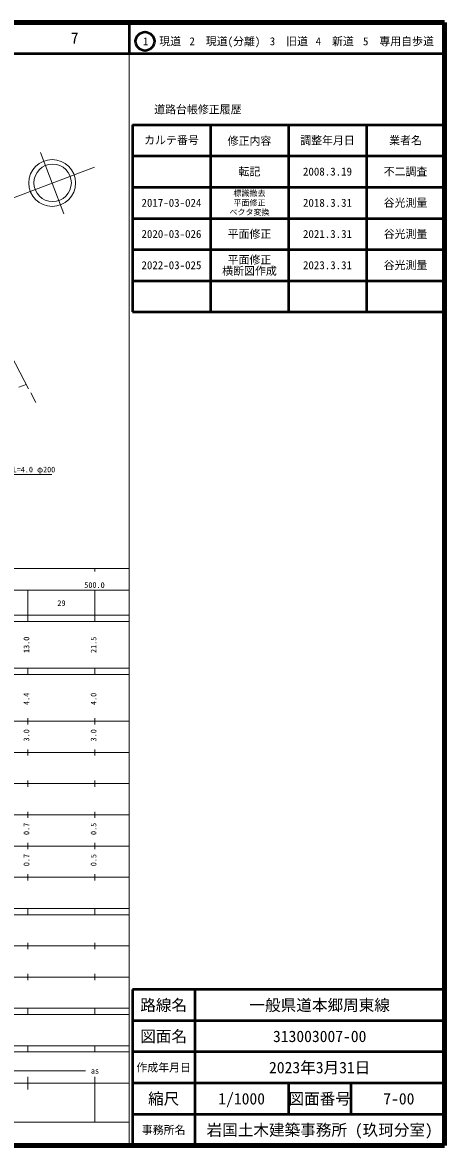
# Model space of a CAD drawing. Units: millimetres, scale not verified. Extents: x 40000 to 680000, y 20000 to 380000.
# Drawn here: x 544764 to 680000, y 20000 to 380000 of the extents above; entities that cross this region are included whole.
import ezdxf
from ezdxf.enums import TextEntityAlignment as Align

# ---------------------------------------------------------------- set-up
doc = ezdxf.new("R2010")
doc.units = ezdxf.units.MM
doc.header["$LTSCALE"] = 1000
doc.linetypes.add('CHAIN', pattern=[18.5, 12, -1.5, 3.5, -1.5])
for name, color, linetype, lineweight in [('M-BGD', 7, 'Continuous', 13), ('M-BMK', 2, 'CHAIN', 13), ('M-BMK-SRVR', 3, 'Continuous', 13), ('M-STR-HTXT', 7, 'Continuous', 13), ('M-TTL', 2, 'Continuous', 140), ('M-TTL-BAND', 7, 'Continuous', 13), ('M-TTL-FRAM', 2, 'Continuous', 50), ('M-TTL-LINE', 7, 'Continuous', 50)]:
    doc.layers.add(name, color=color, linetype=linetype, lineweight=lineweight)
doc.layers.add('M-TTL-TXT', color=7, linetype='Continuous')
doc.styles.add('ＭＳ ゴシック', font='')
doc.styles.get('ＭＳ ゴシック').set_extended_font_data('MS Gothic')

msp = doc.modelspace()

# ---------------------------------------------------------------- linework, layer by layer
at = {"layer": 'M-BGD'}
msp.add_lwpolyline([(543644, 263120), (545997, 263967)], dxfattribs=at)
at = {"layer": 'M-BMK'}
msp.add_line((541168, 273211), (549596, 257077), dxfattribs=at)
at = {"layer": 'M-BMK-SRVR'}
for p, q in [((558008, 318681), (550570, 338319)), ((567849, 333635), (536961, 321938))]:
    msp.add_line(p, q, dxfattribs=at)
for centre, radius in [((554274, 328540), 7500), ((554425, 328587), 6000)]:
    msp.add_circle(centre, radius, dxfattribs=at)
at = {"layer": 'M-STR-HTXT'}
msp.add_line((528172, 235073), (554188, 235073), dxfattribs=at)
at = {"layer": 'M-TTL'}
for p, q in [((680000, 380000), (40000, 380000)), ((680000, 20000), (680000, 380000)), ((40000, 20000), (680000, 20000))]:
    msp.add_line(p, q, dxfattribs=at)
at = {"layer": 'M-TTL-BAND'}
for p, q in [((579000, 20000), (579000, 370000)), ((40000, 205000), (579000, 205000)), ((568000, 205000), (568000, 204000)), ((68000, 198000), (579000, 198000)), ((546500, 188000), (546500, 198000)), ((568000, 188000), (568000, 198000)), ((40000, 190000), (579000, 190000)), ((40000, 188000), (579000, 188000)), ((40000, 173000), (579000, 173000)), ((546500, 171000), (546500, 173000)), ((568000, 171000), (568000, 173000)), ((40000, 171000), (579000, 171000)), ((40000, 156000), (579000, 156000)), ((546500, 155000), (546500, 157000)), ((568000, 155000), (568000, 157000)), ((46000, 146000), (579000, 146000)), ((546500, 145000), (546500, 147000)), ((568000, 145000), (568000, 147000)), ((546500, 135000), (546500, 137000)), ((568000, 135000), (568000, 137000)), ((52000, 136000), (579000, 136000)), ((46000, 126000), (579000, 126000)), ((546500, 125000), (546500, 127000)), ((568000, 125000), (568000, 127000)), ((52000, 116000), (579000, 116000)), ((546500, 115000), (546500, 117000)), ((568000, 115000), (568000, 117000)), ((46000, 106000), (579000, 106000)), ((546500, 105000), (546500, 107000)), ((568000, 105000), (568000, 107000)), ((40000, 96000), (579000, 96000)), ((40000, 94000), (579000, 94000)), ((546500, 94000), (546500, 96000)), ((568000, 94000), (568000, 96000)), ((49000, 84000), (579000, 84000)), ((546500, 83000), (546500, 85000)), ((568000, 83000), (568000, 85000)), ((40000, 74000), (579000, 74000)), ((546500, 73000), (546500, 75000)), ((568000, 73000), (568000, 75000)), ((40000, 64000), (579000, 64000)), ((40000, 62000), (579000, 62000)), ((546500, 62000), (546500, 64000)), ((568000, 62000), (568000, 64000)), ((40000, 52000), (579000, 52000)), ((546500, 50000), (546500, 52000)), ((568000, 50000), (568000, 52000)), ((40000, 50000), (579000, 50000)), ((71000, 44000), (565000, 44000)), ((40000, 40000), (579000, 40000)), ((546500, 38000), (546500, 42000)), ((568000, 27500), (568000, 42000)), ((68000, 27500), (579000, 27500))]:
    msp.add_line(p, q, dxfattribs=at)
at = {"layer": 'M-TTL-FRAM'}
for p, q in [((580000, 347197), (580000, 287197)), ((580000, 347197), (680000, 347197)), ((580000, 287197), (680000, 287197)), ((680000, 70000), (580000, 70000)), ((580000, 70000), (580000, 20000))]:
    msp.add_line(p, q, dxfattribs=at)
at = {"layer": 'M-TTL-LINE'}
for p, q in [((579000, 380000), (579000, 370000)), ((40000, 370000), (680000, 370000)), ((605000, 347197), (605000, 287197)), ((630000, 347197), (630000, 287197)), ((655000, 347197), (655000, 287197)), ((580000, 337197), (680000, 337197)), ((580000, 327197), (680000, 327197)), ((580000, 317197), (680000, 317197)), ((580000, 307197), (680000, 307197)), ((580000, 297197), (680000, 297197)), ((600000, 70000), (600000, 20000)), ((680000, 60000), (580000, 60000)), ((680000, 50000), (580000, 50000)), ((680000, 40000), (580000, 40000)), ((630000, 40000), (630000, 30000)), ((650000, 40000), (650000, 30000)), ((680000, 30000), (580000, 30000))]:
    msp.add_line(p, q, dxfattribs=at)
msp.add_circle((584031, 373958), 3000, dxfattribs=at)

# ---------------------------------------------------------------- texts
at = {"layer": 'M-STR-HTXT', "style": 'ＭＳ ゴシック', "width": 0.9}
msp.add_text('ヒューム管 L=4.0 φ200', height=1833, dxfattribs=at).set_placement((528838, 235222), align=Align.BOTTOM_LEFT)
at = {"layer": 'M-TTL-BAND', "style": 'ＭＳ ゴシック'}
for s, p in [('500.0', (567844, 198195)), ('29', (557250, 192405)), ('as', (568000, 42500))]:
    msp.add_text(s, height=1833, dxfattribs=at).set_placement(p, align=Align.BOTTOM_CENTER)
for s, p in [('13.0', (547500, 180500)), ('21.5', (569000, 180500)), ('4.4', (547500, 163174)), ('4.0', (569000, 163174)), ('3.0', (547500, 151500)), ('3.0', (569000, 151500)), ('0.7', (547500, 121500)), ('0.5', (569000, 121500)), ('0.7', (547500, 111500)), ('0.5', (569000, 111500))]:
    msp.add_text(s, height=1833, rotation=90, dxfattribs=at).set_placement(p, align=Align.BOTTOM_CENTER)
at = {"layer": 'M-TTL-TXT', "style": 'ＭＳ ゴシック'}
for s, height, p in [('7', 3666, (561497, 375000)), ('1\u3000現道', 2566, (589448, 373958)), ('2\u3000現道(分離)', 2566, (609619, 373958)), ('3\u3000旧道', 2566, (630121, 373958)), ('4\u3000新道', 2566, (644824, 373958)), ('5\u3000専用自歩道', 2566, (665228, 373958)), ('道路台帳修正履歴', 2566, (600968, 352113)), ('カルテ番号', 2566, (592500, 342277)), ('修正内容', 2566, (617500, 342023)), ('調整年月日', 2566, (642500, 342197)), ('業者名', 2566, (667500, 342197)), ('転記', 2566, (617500, 332197)), ('2008.3.19', 2566, (642500, 332197)), ('不二調査', 2566, (667500, 332197)), ('標識撤去', 1833, (617500, 325260)), ('2017-03-024', 2566, (592500, 322197)), ('平面修正', 1833, (617500, 322197)), ('2018.3.31', 2566, (642500, 322197)), ('谷光測量', 2566, (667500, 322197)), ('ベクタ変換', 1833, (617500, 319201)), ('2020-03-026', 2566, (592500, 312197)), ('平面修正', 2566, (617500, 312197)), ('2021.3.31', 2566, (642500, 312197)), ('谷光測量', 2566, (667500, 312197)), ('2022-03-025', 2566, (592500, 302197)), ('平面修正', 2566, (617500, 303930)), ('2023.3.31', 2566, (642500, 302197)), ('谷光測量', 2566, (667500, 302197)), ('横断図作成', 2566, (617500, 300352)), ('路線名', 3666, (590000, 65000)), ('路線名', 3666, (590000, 65000)), ('一般県道本郷周東線', 3666, (640000, 65000)), ('図面名', 3666, (590000, 55000)), ('図面名', 3666, (590000, 55000)), ('313003007-00', 3666, (640000, 55000)), ('2023年3月31日', 3666, (640000, 45000)), ('作成年月日', 2566, (590000, 45000)), ('作成年月日', 2566, (590000, 45000)), ('縮尺', 3666, (590000, 35000)), ('縮尺', 3666, (590000, 35000)), ('1/1000', 3666, (615000, 35000)), ('図面番号', 3666, (640000, 35000)), ('図面番号', 3666, (640000, 35000)), (' 7-00', 3666, (664125, 35000)), ('事務所名', 2566, (590000, 25000)), ('事務所名', 2566, (590000, 25000)), ('岩国土木建築事務所 (玖珂分室)', 3666, (640000, 25000))]:
    msp.add_text(s, height=height, dxfattribs=at).set_placement(p, align=Align.MIDDLE_CENTER)

doc.saveas('drawing.dxf')
